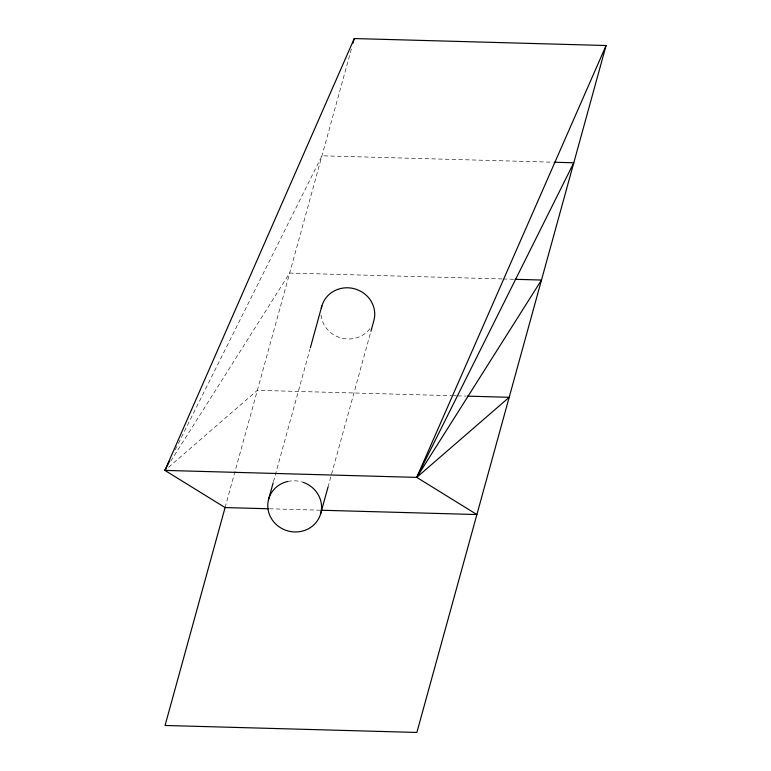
<?xml version="1.0" encoding="UTF-8"?>
<svg xmlns="http://www.w3.org/2000/svg" width="771" height="771" viewBox="0 0 771 771"><rect width="100%" height="100%" fill="white"/><g stroke="black" fill="none" stroke-linecap="round" stroke-linejoin="round"><path stroke-width="0.58" stroke-dasharray="3.85 2.89" d="M225.074 507.569L352.019 46.674M273.464 481.702L310.067 348.8M327.993 487.147L370.967 331.125M175.142 449.927L177.831 444.539M178.361 443.47L321.96 155.8L553.395 162.218M170.709 461.241L289.665 273.059L501.911 278.938M168.55 467.255L257.369 390.309L451.633 395.696M503.116 278.977L513.91 279.275M452.828 395.725L456.422 395.831M457.627 395.86L466.021 396.092M269.436 508.793L319.801 510.19M287.699 481.47A27.014 25.491 15.4 0 1 301.625 481.856M369.887 328.668A27.014 25.491 15.4 0 1 340.319 337.746A27.014 25.491 15.4 0 1 320.958 313.749"/><path stroke-width="1.16" d="M225.074 507.569L165.052 725.472L416.87 732.45L606.083 45.528L354.255 38.55L164.917 470.397L225.074 507.569L268.241 508.764M352.983 43.195L354.255 38.55M268.684 499.039L273.146 482.858M310.385 347.644L321.844 306.039M320.669 513.727L327.993 487.147M370.967 331.125L373.829 320.726A27.014 25.491 15.4 0 0 353.648 288.566A27.014 25.491 15.4 0 0 321.343 308.198M606.083 45.528L416.745 477.384L164.917 470.397L169.225 461.781M164.917 470.397L166.208 468.363M554.6 162.257L573.778 162.787L416.745 477.384L476.892 514.546L321.006 510.229M515.105 279.304L541.483 280.037L416.745 477.384L509.188 397.296L467.216 396.13M302.743 482.203A27.014 25.491 15.4 0 1 316.264 522.256A27.014 25.491 15.4 0 1 272.423 520.136A27.014 25.491 15.4 0 1 287.699 481.47"/></g></svg>
